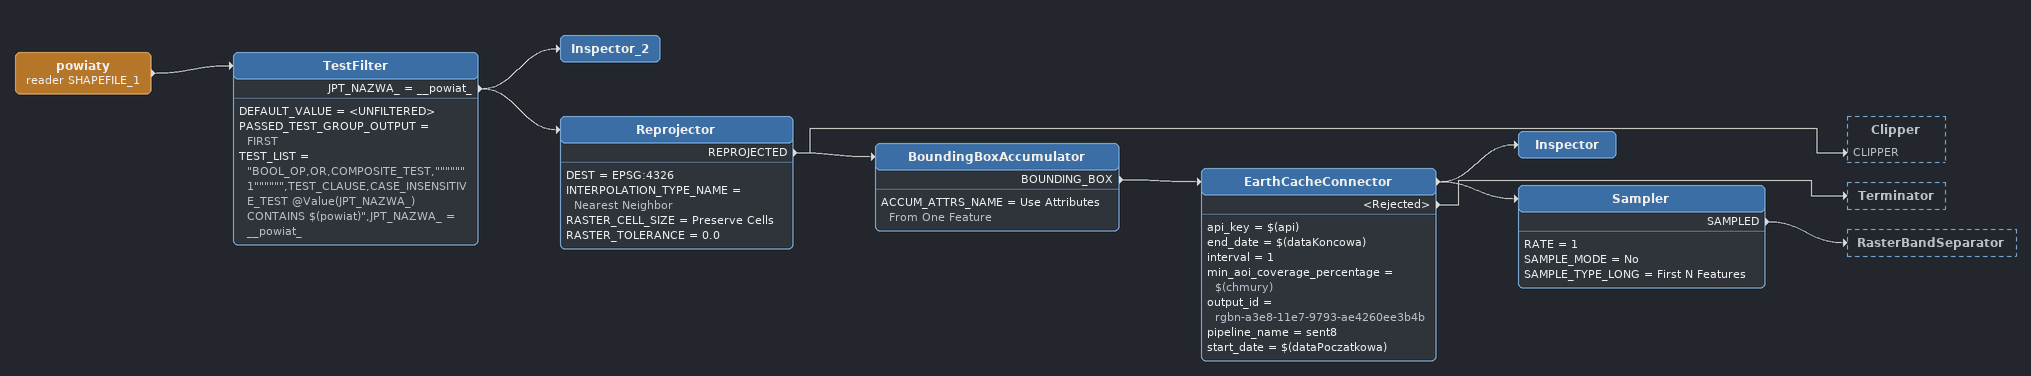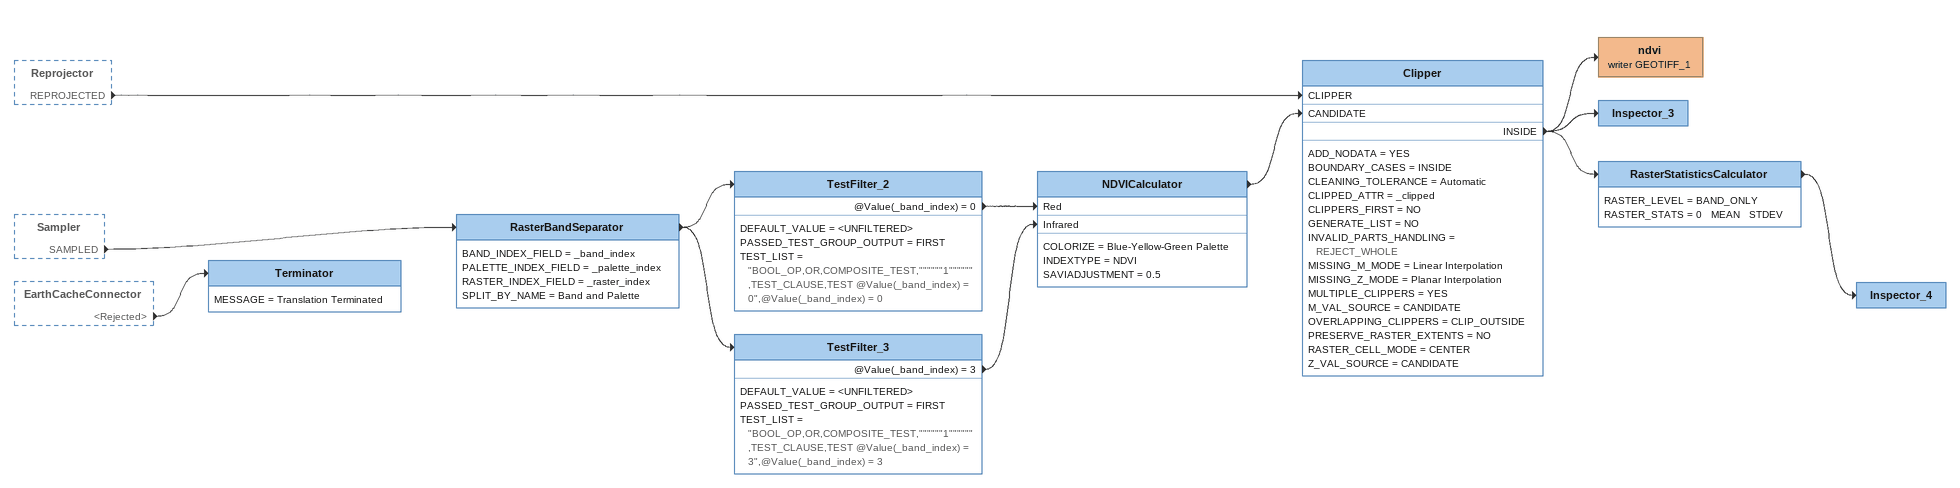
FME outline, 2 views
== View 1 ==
powiaty (reader SHAPEFILE_1)
    -> TestFilter
TestFilter
    DEFAULT_VALUE = <UNFILTERED>
    PASSED_TEST_GROUP_OUTPUT = FIRST
    TEST_LIST = "BOOL_OP,OR,COMPOSITE_TEST,""""""1"""""",TEST_CLAUSE,CASE_INSENSITIVE_TEST @Value(JPT_NAZWA_) CONTAINS $(powiat)",JPT_NAZWA_ = __powiat_
    JPT_NAZWA_ = __powiat_ -> Inspector_2
    JPT_NAZWA_ = __powiat_ -> Reprojector
Inspector_2
Reprojector
    DEST = EPSG:4326
    INTERPOLATION_TYPE_NAME = Nearest Neighbor
    RASTER_CELL_SIZE = Preserve Cells
    RASTER_TOLERANCE = 0.0
    REPROJECTED -> BoundingBoxAccumulator
    REPROJECTED -> Clipper [CLIPPER]
BoundingBoxAccumulator
    ACCUM_ATTRS_NAME = Use Attributes From One Feature
    BOUNDING_BOX -> EarthCacheConnector
EarthCacheConnector
    api_key = $(api)
    end_date = $(dataKoncowa)
    interval = 1
    min_aoi_coverage_percentage = $(chmury)
    output_id = rgbn-a3e8-11e7-9793-ae4260ee3b4b
    pipeline_name = sent8
    start_date = $(dataPoczatkowa)
    -> Inspector
    -> Sampler
    <Rejected> -> Terminator
Inspector
Sampler
    RATE = 1
    SAMPLE_MODE = No
    SAMPLE_TYPE_LONG = First N Features
    SAMPLED -> RasterBandSeparator

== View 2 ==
Reprojector [outside]
    REPROJECTED -> Clipper [CLIPPER]
Sampler [outside]
    SAMPLED -> RasterBandSeparator
EarthCacheConnector [outside]
    <Rejected> -> Terminator
RasterBandSeparator
    BAND_INDEX_FIELD = _band_index
    PALETTE_INDEX_FIELD = _palette_index
    RASTER_INDEX_FIELD = _raster_index
    SPLIT_BY_NAME = Band and Palette
    -> TestFilter_2
    -> TestFilter_3
TestFilter_2
    DEFAULT_VALUE = <UNFILTERED>
    PASSED_TEST_GROUP_OUTPUT = FIRST
    TEST_LIST = "BOOL_OP,OR,COMPOSITE_TEST,""""""1"""""",TEST_CLAUSE,TEST @Value(_band_index) = 0",@Value(_band_index) = 0
    @Value(_band_index) = 0 -> NDVICalculator [Red]
TestFilter_3
    DEFAULT_VALUE = <UNFILTERED>
    PASSED_TEST_GROUP_OUTPUT = FIRST
    TEST_LIST = "BOOL_OP,OR,COMPOSITE_TEST,""""""1"""""",TEST_CLAUSE,TEST @Value(_band_index) = 3",@Value(_band_index) = 3
    @Value(_band_index) = 3 -> NDVICalculator [Infrared]
NDVICalculator
    COLORIZE = Blue-Yellow-Green Palette
    INDEXTYPE = NDVI
    SAVIADJUSTMENT = 0.5
    -> Clipper [CANDIDATE]
Clipper
    ADD_NODATA = YES
    BOUNDARY_CASES = INSIDE
    CLEANING_TOLERANCE = Automatic
    CLIPPED_ATTR = _clipped
    CLIPPERS_FIRST = NO
    GENERATE_LIST = NO
    INVALID_PARTS_HANDLING = REJECT_WHOLE
    MISSING_M_MODE = Linear Interpolation
    MISSING_Z_MODE = Planar Interpolation
    MULTIPLE_CLIPPERS = YES
    M_VAL_SOURCE = CANDIDATE
    OVERLAPPING_CLIPPERS = CLIP_OUTSIDE
    PRESERVE_RASTER_EXTENTS = NO
    RASTER_CELL_MODE = CENTER
    Z_VAL_SOURCE = CANDIDATE
    INSIDE -> Inspector_3
    INSIDE -> ndvi (writer GEOTIFF_1)
    INSIDE -> RasterStatisticsCalculator
ndvi (writer GEOTIFF_1)
Inspector_3
RasterStatisticsCalculator
    RASTER_LEVEL = BAND_ONLY
    RASTER_STATS = 0   MEAN   STDEV
    -> Inspector_4
Inspector_4
Terminator
    MESSAGE = Translation Terminated
